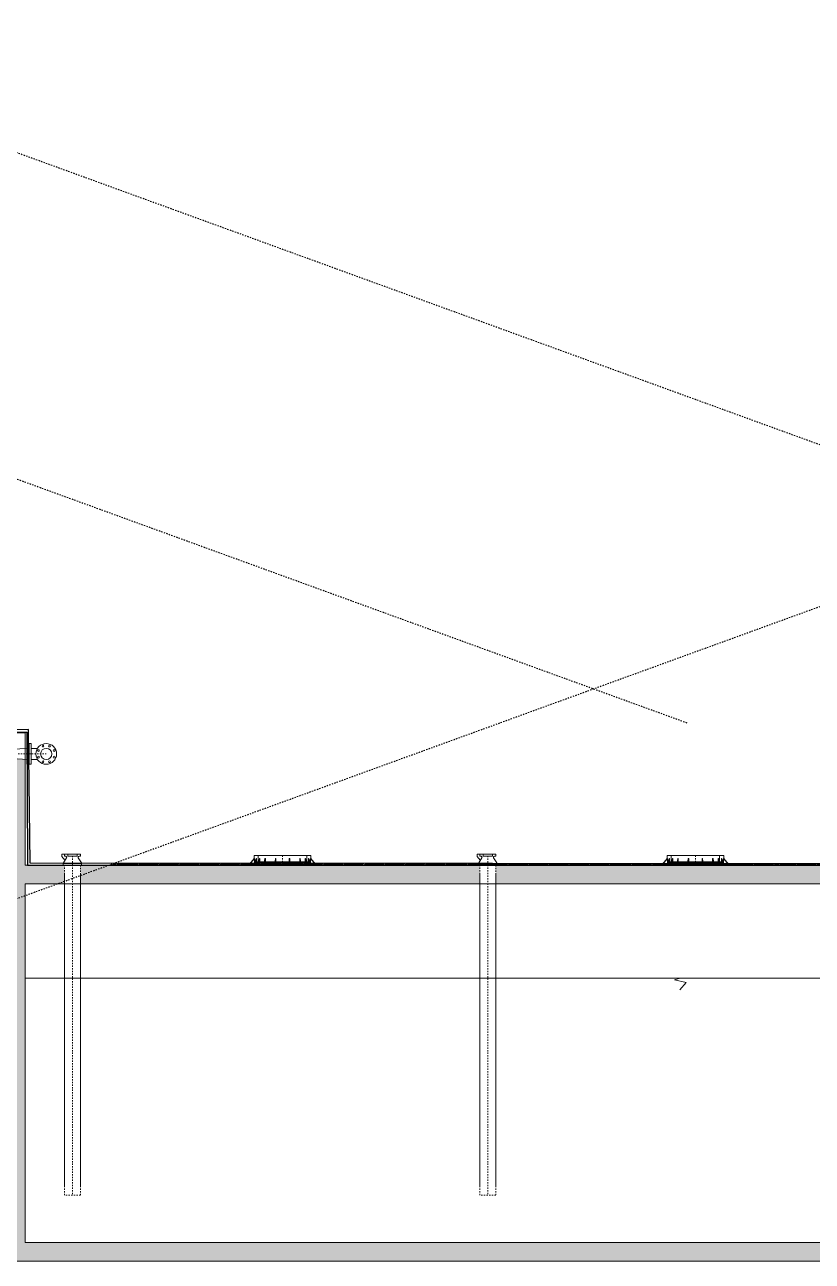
# Model space of a CAD drawing. Header units: millimetres. Extents: x -9869 to 940, y 100 to 694.
# Drawn here: x 493.4 to 552.9, y 170.6 to 264.2 of the extents above; entities that cross this region are included whole.
import ezdxf

# ---------------------------------------------------------------- set-up
doc = ezdxf.new("R2010")
doc.units = ezdxf.units.MM
for name, pattern in [('DASHDOT2', [0.5, 0.25, -0.125, 0, -0.125]), ('DASHED', [0.75, 0.5, -0.25]), ('SGC_DASHDOT', [1, 0.5, -0.25, 0, -0.25]), ('SGC_HIDDEN', [0.375, 0.25, -0.125])]:
    doc.linetypes.add(name, pattern=pattern)
for name, color, linetype, lineweight in [('37-P-HS-AG-Q', 4, 'Continuous', 9), ('Alvenaria', 8, 'Continuous', 9), ('PAREDE', 7, 'Continuous', 9), ('SGC-Conexoes (Furos)', 9, 'Continuous', 5), ('SGC-Conexoes (Linhas Externas)', 6, 'Continuous', 9), ('SGC-EIXOS', 9, 'SGC_DASHDOT', 9), ('SGC-PONTAS', 2, 'SGC_HIDDEN', 9), ('SGC-Tubos (Desenho Bifilar)', 6, 'Continuous', 9)]:
    doc.layers.add(name, color=color, linetype=linetype, lineweight=lineweight)
doc.layers.add('_incêndio 240', color=240, linetype='Continuous')
doc.layers.add('BSBAS--LC--', color=1, linetype='DASHDOT2')

# ---------------------------------------------------------------- blocks, each defined once
blk = doc.blocks.new('BB-1-CI07-N10-D100-S80', base_point=(483985, 8090))
at = {"layer": 'SGC-Conexoes (Linhas Externas)'}
for p, q in [((484066, 8139), (483904, 8149)), ((484066, 8041), (483904, 8031))]:
    blk.add_line(p, q, dxfattribs=at)
for points in [[(483885, 7980), (483885, 8200), (483904, 8200), (483904, 7980)], [(484085, 7990), (484085, 8190), (484066, 8190), (484066, 7990)]]:
    blk.add_lwpolyline(points, close=True, dxfattribs=at)
at = {"layer": 'SGC-EIXOS'}
blk.add_line((484085, 8090), (483885, 8090), dxfattribs=at)
blk = doc.blocks.new('BB-2-CG01-N10-D100-S100', base_point=(134399, 233092))
at = {"layer": 'SGC-Conexoes (Furos)'}
for centre in [(134365, 233175), (134434, 233175), (134316, 233126), (134316, 233057), (134482, 233126), (134482, 233057), (134365, 233008), (134434, 233008)]:
    blk.add_circle(centre, 9.5, dxfattribs=at)
at = {"layer": 'SGC-Conexoes (Linhas Externas)'}
for p, q in [((134340, 233253), (134340, 233184)), ((134458, 233253), (134458, 233184))]:
    blk.add_line(p, q, dxfattribs=at)
blk.add_lwpolyline([(134289, 233272), (134509, 233272), (134509, 233253), (134289, 233253)], close=True, dxfattribs=at)
for radius in [110, 59]:
    blk.add_circle((134399, 233092), radius, dxfattribs=at)
at = {"layer": 'SGC-EIXOS'}
blk.add_line((134399, 233272), (134399, 233092), dxfattribs=at)
blk = doc.blocks.new('BB-2-LC01-N0-D0-S0', base_point=(-106625, -46704))
at = {"layer": 'SGC-Conexoes (Linhas Externas)'}
for p, q in [((-106979, -46798), (-106926, -46735)), ((-106975, -46798), (-106921, -46735)), ((-106930, -46798), (-106904, -46735)), ((-106926, -46735), (-106921, -46735)), ((-106925, -46704), (-106325, -46704)), ((-106925, -46704), (-106925, -46735)), ((-106925, -46798), (-106900, -46735)), ((-106921, -46795), (-106921, -46735)), ((-106330, -46771), (-106920, -46771)), ((-106920, -46771), (-106920, -46779)), ((-106920, -46779), (-106330, -46779)), ((-106904, -46735), (-106900, -46735)), ((-106900, -46798), (-106900, -46735)), ((-106884, -46798), (-106869, -46735)), ((-106882, -46704), (-106369, -46704)), ((-106882, -46704), (-106882, -46771)), ((-106879, -46798), (-106865, -46735)), ((-106869, -46735), (-106865, -46735)), ((-106865, -46798), (-106865, -46735)), ((-106822, -46798), (-106812, -46735)), ((-106817, -46798), (-106807, -46735)), ((-106812, -46735), (-106807, -46735)), ((-106807, -46798), (-106807, -46735)), ((-106787, -46771), (-106787, -46779)), ((-106764, -46771), (-106764, -46779)), ((-106708, -46798), (-106701, -46735)), ((-106703, -46798), (-106697, -46735)), ((-106701, -46735), (-106697, -46735)), ((-106697, -46798), (-106697, -46735)), ((-106547, -46798), (-106554, -46735)), ((-106549, -46735), (-106554, -46735)), ((-106554, -46798), (-106554, -46735)), ((-106543, -46798), (-106549, -46735)), ((-106487, -46771), (-106487, -46779)), ((-106464, -46771), (-106464, -46779)), ((-106439, -46735), (-106443, -46735)), ((-106433, -46798), (-106443, -46735)), ((-106443, -46798), (-106443, -46735)), ((-106429, -46798), (-106439, -46735)), ((-106382, -46735), (-106386, -46735)), ((-106371, -46798), (-106386, -46735)), ((-106386, -46798), (-106386, -46735)), ((-106367, -46798), (-106382, -46735)), ((-106369, -46704), (-106369, -46771)), ((-106325, -46798), (-106351, -46735)), ((-106347, -46735), (-106351, -46735)), ((-106351, -46798), (-106351, -46735)), ((-106321, -46798), (-106347, -46735)), ((-106330, -46771), (-106330, -46779)), ((-106276, -46798), (-106329, -46735)), ((-106325, -46735), (-106329, -46735)), ((-106329, -46795), (-106329, -46735)), ((-106325, -46704), (-106325, -46735)), ((-106271, -46798), (-106325, -46735)), ((-107045, -46798), (-106205, -46798)), ((-107045, -46804), (-107045, -46798)), ((-107045, -46804), (-106205, -46804)), ((-106205, -46804), (-106205, -46798)), ((-106205, -46804), (-106205, -46798))]:
    blk.add_line(p, q, dxfattribs=at)
at = {"layer": 'SGC-EIXOS'}
blk.add_line((-106625, -46704), (-106625, -46804), dxfattribs=at)
blk = doc.blocks.new('BB-1-GA01-N0-D0-S0', base_point=(134464, 232532))
at = {"layer": 'SGC-Conexoes (Linhas Externas)'}
for p, q in [((134351, 232646), (134351, 232622)), ((134383, 232646), (134351, 232646)), ((134379, 232646), (134379, 232624)), ((134379, 232646), (134549, 232646)), ((134414, 232646), (134414, 232624)), ((134514, 232646), (134514, 232624)), ((134549, 232646), (134549, 232624)), ((134385, 232582), (134351, 232622)), ((134367, 232549), (134561, 232549)), ((134367, 232532), (134561, 232532)), ((134414, 232624), (134514, 232624))]:
    blk.add_line(p, q, dxfattribs=at)
for points in [[(134367, 232532), (134367, 232549, -0.137976), (134368, 232554), (134402, 232609, 0.58566), (134393, 232624), (134379, 232624)], [(134561, 232532), (134561, 232549, 0.137976), (134559, 232554), (134526, 232609, -0.58566), (134534, 232624), (134549, 232624)]]:
    blk.add_lwpolyline(points, format="xyb", dxfattribs=at)
at = {"layer": 'SGC-EIXOS'}
blk.add_line((134464, 232532), (134464, 232646), dxfattribs=at)
blk = doc.blocks.new('BB-1-CA12-N0-D150-S0-L3500')
at = {"layer": 'SGC-EIXOS'}
blk.add_line((1750, 0), (-1750, 0), dxfattribs=at)
at = {"layer": 'SGC-PONTAS'}
for points in [[(-1649.5, -85), (-1750, -85), (-1750, 85), (-1649.5, 85)], [(1649.5, -85), (1750, -85), (1750, 85), (1649.5, 85)]]:
    blk.add_lwpolyline(points, dxfattribs=at)
at = {"layer": 'SGC-Tubos (Desenho Bifilar)'}
for p, q in [((1649.5, 85), (-1649.5, 85)), ((1649.5, -85), (-1649.5, -85))]:
    blk.add_line(p, q, dxfattribs=at)

msp = doc.modelspace()

# ---------------------------------------------------------------- hatches: boundary and pattern name
at = {"layer": '_incêndio 240'}
h = msp.add_hatch(dxfattribs=at)
h.set_pattern_fill('ANSI31', color=256, scale=0.028558)
h.set_pattern_definition([(45, (3301563.98253, -7430699.69552), (-0.0641148643053, 0.0641148643053), [])])
h.paths.add_polyline_path([(473.837, 210.784), (470.541, 210.771), (470.541, 210.66), (473.837, 210.664)])
h.paths.add_polyline_path([(480.894, 210.814), (473.837, 210.784), (473.837, 210.664), (480.894, 210.672)])
h.paths.add_polyline_path([(470.541, 210.771), (469.687, 210.767), (469.688, 210.659), (470.541, 210.66)])
h.paths.add_polyline_path([(481.608, 210.817), (480.894, 210.814), (480.894, 210.672), (481.608, 210.672)])
h.paths.add_polyline_path([(486.874, 210.839), (481.608, 210.817), (481.608, 210.672), (486.874, 210.678)])
h.paths.add_polyline_path([(598.682, 210.009), (602.641, 210.062), (602.782, 210.278, 0.203754), (603.133, 212.217), (603.068, 212.217), (603.043, 212.066, -0.176714), (602.715, 210.389), (602.58, 210.209), (602.315, 210.169), (598.642, 210.11), (598.581, 210.073), (598.662, 200.689), (500.177, 200.768), (499.787, 200.626), (598.739, 200.626)])
at = {"layer": 'Alvenaria'}
h = msp.add_hatch(dxfattribs=at)
h.set_pattern_fill('AR-CONC', color=256, scale=0.00714)
h.set_pattern_definition([(50, (-144.1113, -7117.4084), (1.30071405, -0.11379768), [0.13600817, -1.49608983]), (355, (-144.1113, -7117.4084), (-0.25162169, 1.36405728), [0.10880653, -1.19687603]), (100.451445, (-144.003, -7117.4179), (1.04909236, 1.25025954), [0.11558916, -1.27148176]), (46.1842, (-144.1113, -7117.0457), (1.93537864, -0.30016273), [0.20401225, -2.24413474]), (96.635558, (-143.95, -7117.0707), (1.69495543, 1.7665078), [0.1733838, -1.90722436]), (351.18415, (-144.1113, -7117.0457), (1.6949554, 1.7665078), [0.16320956, -1.7953059]), (21, (-143.93, -7117.1364), (1.08245645, -0.73012609), [0.13600817, -1.49608983]), (326, (-143.93, -7117.1364), (0.44123782, 1.31501666), [0.10880653, -1.19687186]), (71.451445, (-143.8398, -7117.1972), (1.52369427, 0.58489058), [0.11558916, -1.27147957]), (37.5, (-144.11135, -7117.4084), (0.022051195, 0.603683767), [0, -1.18236432, 0, -1.21500628, 0, -1.201405466]), (7.5, (-144.11135, -7117.4084), (0.477061404, 0.71524285), [0, -0.692734925, 0, -1.15516269, 0, -0.45789416]), (327.5, (-144.51574, -7117.4084), (0.968053972, -0.040900576), [0, -0.45336055, 0, -1.41448493, 0, -1.87691269]), (317.5, (-144.6971, -7117.4084), (1.05757366, 0.181533355), [0, -0.58936872, 0, -0.93936307, 0, -1.33288003])])
h.paths.add_polyline_path([(599.053, 200.626), (591.806, 200.626), (591.806, 199.909), (591.806, 199.199), (597.625, 199.199), (597.625, 193.037), (599.053, 193.037)], flags=17)
h.paths.add_polyline_path([(590.593, 199.909), (590.593, 200.626), (590.507, 200.626), (560.393, 200.626), (560.393, 199.909), (560.393, 199.199), (590.593, 199.199)], flags=17)
h.paths.add_polyline_path([(559.179, 200.626), (559.093, 200.626), (528.979, 200.626), (528.979, 199.909), (528.979, 199.199), (558.358, 199.199), (559.179, 199.199), (559.179, 199.909)], flags=17)
h.paths.add_polyline_path([(527.765, 200.626), (527.679, 200.626), (497.565, 200.626), (497.565, 199.909), (497.565, 199.199), (527.765, 199.199), (527.765, 199.909)], flags=17)
h.paths.add_polyline_path([(599.053, 191.081), (597.625, 191.081), (597.625, 172.068), (493.388, 172.068), (493.388, 199.199), (496.351, 199.199), (496.351, 199.909), (496.351, 200.626), (493.388, 200.626), (493.388, 208.621), (492.401, 208.682), (492.401, 208.318), (492.265, 208.318), (491.96, 208.318), (491.96, 175.374), (489.14, 175.374), (489.119, 175.373), (489.119, 175.374), (483.393, 175.374), (483.393, 209.908), (482.679, 209.908), (482.679, 210.622), (481.247, 210.622), (479.823, 210.622), (470.541, 210.622), (470.541, 209.194), (481.965, 209.194), (481.965, 173.946), (491.96, 173.946), (491.96, 170.64), (599.053, 170.64)])

# ---------------------------------------------------------------- linework, layer by layer
at = {"layer": '37-P-HS-AG-Q'}
msp.add_line((592.944, 192.059), (493.388, 192.059), dxfattribs=at)
msp.add_lwpolyline([(542.913, 192.059), (542.489, 191.938), (543.366, 191.735), (542.893, 191.17)], dxfattribs=at)
at = {"layer": '_incêndio 240'}
for p, q in [((469.688, 210.659), (493.509, 210.685)), ((493.509, 210.685), (493.561, 200.97)), ((493.561, 200.97), (493.573, 200.626)), ((493.573, 200.626), (598.739, 200.626))]:
    msp.add_line(p, q, dxfattribs=at)
msp.add_lwpolyline([(602.58, 210.209), (602.315, 210.169), (598.642, 210.11), (598.581, 210.073), (598.662, 200.689), (493.769, 200.774), (493.647, 210.868), (469.687, 210.767)], dxfattribs=at)
at = {"layer": 'BSBAS--LC--', "linetype": 'DASHED', "ltscale": 0.035}
for p, q in [((398.432, 264.168), (543.425, 211.395)), ((466.198, 264.211), (611.191, 211.438)), ((604.051, 238.575), (459.058, 185.802))]:
    msp.add_line(p, q, dxfattribs=at)
at = {"layer": 'PAREDE'}
for p, q in [((493.388, 210.622), (470.541, 210.622)), ((493.388, 210.622), (493.388, 200.626)), ((599.053, 200.626), (493.388, 200.626)), ((493.388, 172.068), (493.388, 199.199)), ((597.625, 199.199), (493.388, 199.199)), ((597.625, 172.068), (493.388, 172.068)), ((599.053, 170.64), (491.96, 170.64))]:
    msp.add_line(p, q, dxfattribs=at)

# ---------------------------------------------------------------- block references
at = {"layer": 'SGC-Conexoes (Linhas Externas)', "xscale": 0.007139536271672189, "yscale": 0.007139536271672189, "zscale": 0.007139536271672189}
for name, p, rotation in [('BB-1-CI07-N10-D100-S80', (492.979, 209.032), 180), ('BB-2-CG01-N10-D100-S100', (494.978, 209.032), 90)]:
    msp.add_blockref(name, p, dxfattribs=dict(at, rotation=rotation))
for name, p in [('BB-1-GA01-N0-D0-S0', (496.958, 200.626)), ('BB-2-LC01-N0-D0-S0', (512.85, 201.34)), ('BB-1-GA01-N0-D0-S0', (528.372, 200.626)), ('BB-2-LC01-N0-D0-S0', (544.079, 201.34))]:
    msp.add_blockref(name, p, dxfattribs=at)
at = {"layer": 'SGC-Tubos (Desenho Bifilar)', "xscale": 0.007139536271672189, "yscale": 0.007139536271672189, "zscale": 0.007139536271672189, "rotation": 90}
for p in [(496.958, 188.132), (528.372, 188.132)]:
    msp.add_blockref('BB-1-CA12-N0-D150-S0-L3500', p, dxfattribs=at)

doc.saveas('drawing.dxf')
